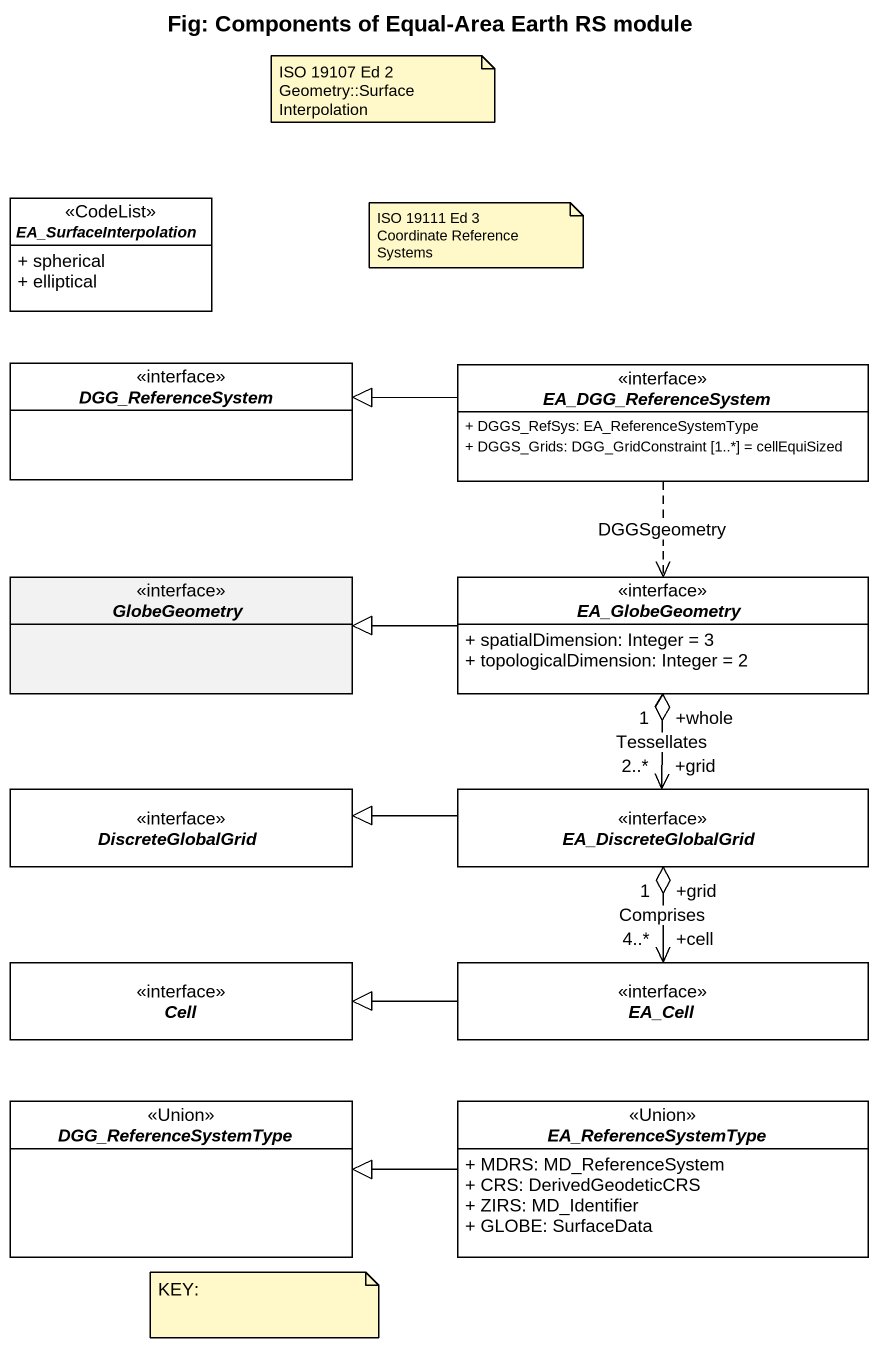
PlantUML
@startuml
title Fig: Components of Equal-Area Earth RS module
hide circle
hide empty members
skinparam classAttributeIconSize 0
abstract class EA_SurfaceInterpolation <<CodeList>> #FFFFFF {
  + spherical
  + elliptical
}
abstract class DGG_ReferenceSystem <<interface>> #FFFFFF
abstract class EA_DGG_ReferenceSystem <<interface>> #FFFFFF {
  + DGGS_RefSys: EA_ReferenceSystemType
  + DGGS_Grids: DGG_GridConstraint [1..*] = cellEquiSized
}
abstract class GlobeGeometry <<interface>>
abstract class EA_GlobeGeometry <<interface>> #FFFFFF {
  + spatialDimension: Integer = 3
  + topologicalDimension: Integer = 2
}
abstract class DiscreteGlobalGrid <<interface>> #FFFFFF
abstract class EA_DiscreteGlobalGrid <<interface>> #FFFFFF
abstract class Cell <<interface>> #FFFFFF
abstract class EA_Cell <<interface>> #FFFFFF
abstract class DGG_ReferenceSystemType <<Union>> #FFFFFF
abstract class EA_ReferenceSystemType <<Union>> #FFFFFF {
  + MDRS: MD_ReferenceSystem
  + CRS: DerivedGeodeticCRS
  + ZIRS: MD_Identifier
  + GLOBE: SurfaceData
}
EA_DGG_ReferenceSystem -left-|> DGG_ReferenceSystem
EA_DGG_ReferenceSystem ..> EA_GlobeGeometry : DGGSgeometry
EA_GlobeGeometry -left-|> GlobeGeometry
EA_DiscreteGlobalGrid "+grid\n2..*" <-up-o "+whole\n1" EA_GlobeGeometry : Tessellates
EA_DiscreteGlobalGrid -left-|> DiscreteGlobalGrid
EA_Cell "+cell\n4..*" <-up-o "+grid\n1" EA_DiscreteGlobalGrid : Comprises
EA_Cell -left-|> Cell
EA_ReferenceSystemType -left-|> DGG_ReferenceSystemType
note as N1
  ISO 19107 Ed 2
  Geometry::SurfaceInterpolation
end note
note as N2
  ISO 19111 Ed 3
  Coordinate Reference Systems
end note
note as N3
  KEY:
end note
@enduml
